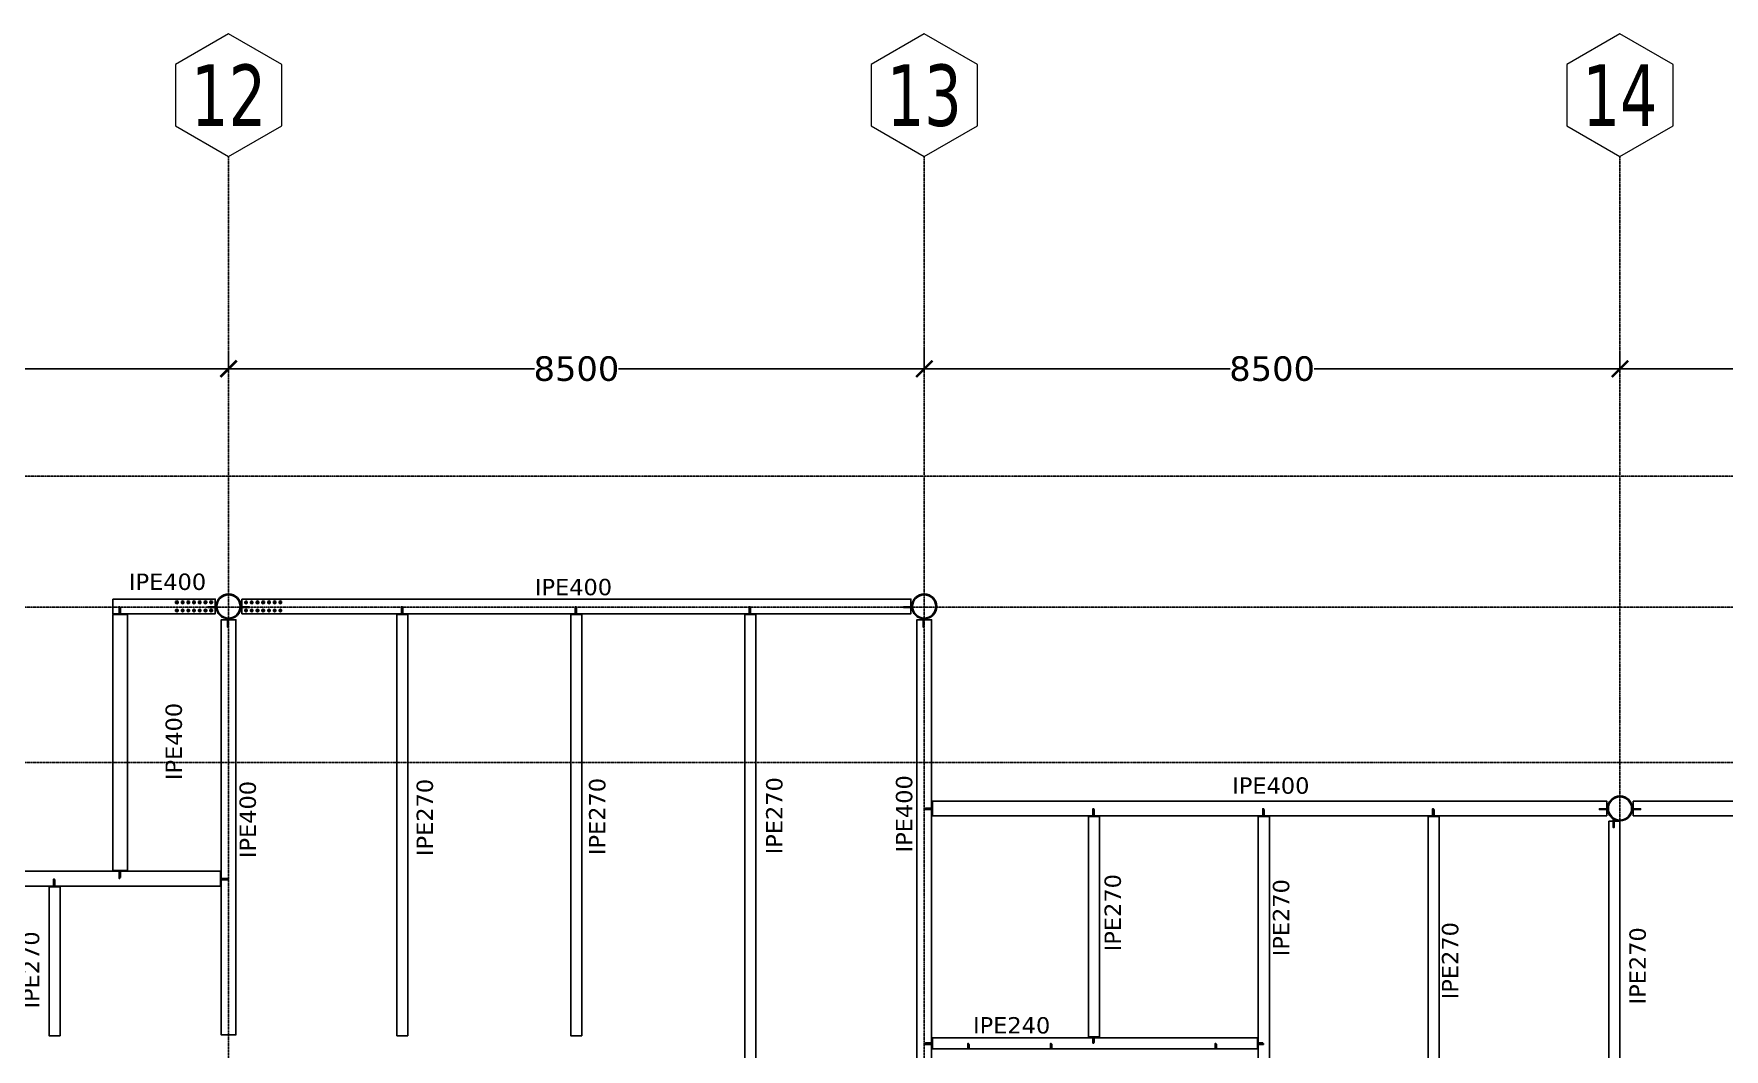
# Model space of a CAD drawing. Header units: millimetres. Extents: x -12345 to 95575, y -10708 to 31862.
# Drawn here: x 48620 to 69274, y 18498 to 30907 of the extents above; entities that cross this region are included whole.
import ezdxf
from ezdxf.enums import TextEntityAlignment as Align

# ---------------------------------------------------------------- set-up
doc = ezdxf.new("R2010")
doc.units = ezdxf.units.MM
doc.header["$LTSCALE"] = 0.95
doc.linetypes.add('DXK_LINE_DOT3', pattern=[5.9187, 2.979, -0.9799, 0.9799, -0.9799])
for name, color, linetype in [('COTAS', 8, 'Continuous'), ('HCB-EJES', 1, 'Continuous'), ('HCB-ROTULOS', 2, 'Continuous')]:
    doc.layers.add(name, color=color, linetype=linetype)
for name, color, linetype, lineweight in [('E_COLUMNAS-1', 1, 'Continuous', 25), ('E_COLUMNAS-3', 1, 'Continuous', 35), ('E_TEXTO', 3, 'Continuous', 9), ('HCB_EJES', 1, 'DXK_LINE_DOT3', 9), ('HCB_VIGAS', 4, 'Continuous', 25), ('S-COLS-HDLN-1', 52, 'Continuous', 9)]:
    doc.layers.add(name, color=color, linetype=linetype, lineweight=lineweight)
doc.styles.add('VERDANA', font='verdana.ttf')
doc.dimstyles.new('1.125', dxfattribs={"dimscale": 0, "dimtxt": 300, "dimasz": 200, "dimexe": 4, "dimexo": 4, "dimgap": 15, "dimtad": 0, "dimdec": 0, "dimzin": 4, "dimdsep": 46, "dimtxsty": 'VERDANA', "dimblk": 'ARCHTICK', "dimcen": -10, "dimclrd": 256, "dimclrt": 3, "dimadec": 0, "dimazin": 0, "dimtfac": 1, "dimtdec": 0, "dimtmove": 2, "dimatfit": 0, "dimldrblk": 'OBLIQUE', "dimfxl": 0.05, "dimtolj": 1, "dimtzin": 0, "dimarcsym": 0})

# ---------------------------------------------------------------- blocks, each defined once
blk = doc.blocks.new('EST_SCM_COLUMNA-METALICA-SECCION-CIRCULAR - EST_SCM_COLUMNA-TUBULAR-CIRCULAR_PTEØ_12__e_10_3mm-V13-_22_00m_N_E_-NIVEL-6 DOC')
at = {"layer": 'S-COLS-HDLN-1'}
h = blk.add_hatch(dxfattribs=at)
h.set_pattern_fill('FP_12', color=256, style=0, pattern_type=2)
h.set_pattern_definition([(135, (31.662, -164.571), (-0.15909903, -0.15909903), [])])
h.paths.add_polyline_path([(-0.022, -0.151), (0.022, -0.151), (0.063, -0.139), (0.1, -0.115), (0.131, -0.077), (0.147, -0.04), (0.152, 0), (0.144, 0.048), (0.128, 0.082), (0.1, 0.115), (0.059, 0.14), (0.02, 0.151), (-0.022, 0.151), (-0.063, 0.139), (-0.1, 0.115), (-0.128, 0.082), (-0.146, 0.043), (-0.152, -0.006), (-0.146, -0.043), (-0.128, -0.082), (-0.1, -0.115), (-0.059, -0.14)])
h.paths.add_polyline_path([(-0.02, -0.141), (-0.06, -0.129), (-0.093, -0.107), (-0.12, -0.077), (-0.136, -0.04), (-0.141, 0.006), (-0.136, 0.04), (-0.12, 0.077), (-0.093, 0.107), (-0.059, 0.129), (-0.02, 0.141), (0.022, 0.14), (0.063, 0.127), (0.093, 0.107), (0.12, 0.077), (0.136, 0.04), (0.142, 0), (0.135, -0.043), (0.12, -0.077), (0.09, -0.109), (0.059, -0.129), (0.014, -0.141), (-0.017, -0.141)])
at = {"layer": 'E_COLUMNAS-1'}
for radius, start, end in [(0.152, 0, 180), (0.152, 180, 0), (0.142, 360, 180), (0.142, 180, 360)]:
    blk.add_arc((0, 0), radius, start, end, dxfattribs=at)
blk = doc.blocks.new('EST_SCM_COLUMNA-METALICA-SECCION-CIRCULAR - EST_SCM_COLUMNA-TUBULAR-CIRCULAR_PTEØ_12__e_10_3mm-V14-_22_00m_N_E_-NIVEL-6 DOC')
at = {"layer": 'S-COLS-HDLN-1'}
h = blk.add_hatch(dxfattribs=at)
h.set_pattern_fill('FP_13', color=256, style=0, pattern_type=2)
h.set_pattern_definition([(135, (23.162, -164.571), (-0.15909903, -0.15909903), [])])
h.paths.add_polyline_path([(-0.019, -0.151), (0.022, -0.151), (0.066, -0.137), (0.1, -0.115), (0.131, -0.077), (0.147, -0.04), (0.152, 0), (0.146, 0.043), (0.128, 0.082), (0.1, 0.115), (0.059, 0.14), (0.02, 0.151), (-0.022, 0.151), (-0.063, 0.139), (-0.1, 0.115), (-0.128, 0.082), (-0.146, 0.041), (-0.152, -0.006), (-0.144, -0.048), (-0.126, -0.085), (-0.1, -0.115), (-0.059, -0.14), (-0.02, -0.151)])
h.paths.add_polyline_path([(0.02, -0.141), (-0.02, -0.141), (-0.059, -0.129), (-0.093, -0.107), (-0.12, -0.077), (-0.136, -0.04), (-0.141, 0.006), (-0.136, 0.041), (-0.12, 0.077), (-0.093, 0.107), (-0.059, 0.129), (-0.02, 0.141), (0.022, 0.14), (0.063, 0.127), (0.093, 0.107), (0.12, 0.077), (0.136, 0.04), (0.142, 0), (0.135, -0.043), (0.12, -0.077), (0.09, -0.109), (0.054, -0.131), (0.022, -0.14)])
at = {"layer": 'E_COLUMNAS-1'}
for radius, start, end in [(0.152, 0, 180), (0.152, 180, 0), (0.142, 360, 180), (0.142, 180, 360)]:
    blk.add_arc((0, 0), radius, start, end, dxfattribs=at)
blk = doc.blocks.new('EST_SCM_COLUMNA-METALICA-SECCION-CIRCULAR - EST_SCM_COLUMNA-TUBULAR-CIRCULAR_PTEØ_12__e_10_3mm-V23-_22_00m_N_E_-NIVEL-6 DOC')
at = {"layer": 'S-COLS-HDLN-1'}
h = blk.add_hatch(dxfattribs=at)
h.set_pattern_fill('FP_22', color=256, style=0, pattern_type=2)
h.set_pattern_definition([(315, (-14.662, 162.103), (0.15909903, 0.15909903), [])])
h.paths.add_polyline_path([(0.022, 0.151), (0, 0.151), (0, 0.141), (0.024, 0.139), (0.063, 0.127), (0.093, 0.107), (0.12, 0.077), (0.136, 0.04), (0.142, 0), (0.135, -0.043), (0.12, -0.077), (0.093, -0.107), (0.059, -0.129), (0.02, -0.141), (0, -0.141), (0, -0.151), (0.022, -0.151), (0.063, -0.139), (0.1, -0.115), (0.131, -0.077), (0.147, -0.04), (0.152, 0), (0.144, 0.048), (0.128, 0.082), (0.1, 0.115), (0.059, 0.14), (0.024, 0.15)])
at = {"layer": 'E_COLUMNAS-1'}
for radius, start, end in [(0.152, 89.9305, 180), (0.142, 89.9255, 180), (0.142, 180, 270.0745), (0.152, 0, 89.9067), (0.142, 360, 89.8999), (0.152, 270.0933, 0), (0.152, 180, 270.0695), (0.142, 270.1001, 360)]:
    blk.add_arc((0, 0), radius, start, end, dxfattribs=at)
blk = doc.blocks.new('_ArchTick')
at = {"color": 0, "linetype": 'ByBlock', "const_width": 0.15}
blk.add_lwpolyline([(-0.5, -0.5), (0.5, 0.5)], dxfattribs=at)
blk = doc.blocks.new('*D130')
at = {"layer": 'COTAS', "color": 0, "lineweight": -2, "transparency": 16777216}
for p, q in [((42500, 27027), (42500, 26809)), ((51000, 27027), (51000, 26809))]:
    blk.add_line(p, q, dxfattribs=at)
at = {"layer": 'COTAS', "lineweight": -2, "transparency": 16777216}
for p, q in [((42500, 26813), (46236, 26813)), ((51000, 26813), (47264, 26813))]:
    blk.add_line(p, q, dxfattribs=at)
at = {"layer": 'Defpoints', "color": 0, "transparency": 16777216}
for p in [(42500, 27031), (51000, 27031), (51000, 26813)]:
    blk.add_point(p, dxfattribs=at)
at = {"layer": 'COTAS', "lineweight": -2, "transparency": 16777216, "xscale": 200, "yscale": 200, "zscale": 200, "rotation": 180}
blk.add_blockref('_ArchTick', (42500, 26813), dxfattribs=at)
at = {"layer": 'COTAS', "lineweight": -2, "transparency": 16777216, "xscale": 200, "yscale": 200, "zscale": 200}
blk.add_blockref('_ArchTick', (51000, 26813), dxfattribs=at)
at = {"layer": 'COTAS', "color": 3, "transparency": 16777216, "insert": (46750, 26813), "char_height": 300, "attachment_point": 5, "style": 'VERDANA'}
blk.add_mtext('\\A1;8500', dxfattribs=at)
blk = doc.blocks.new('_Oblique')
at = {"color": 0, "linetype": 'ByBlock', "lineweight": -2}
blk.add_line((-0.5, -0.5), (0.5, 0.5), dxfattribs=at)
blk = doc.blocks.new('*D131')
at = {"layer": 'COTAS', "color": 0, "lineweight": -2, "transparency": 16777216}
for p, q in [((51000, 27027), (51000, 26809)), ((59500, 27037), (59500, 26809))]:
    blk.add_line(p, q, dxfattribs=at)
at = {"layer": 'COTAS', "lineweight": -2, "transparency": 16777216}
for p, q in [((51000, 26813), (54736, 26813)), ((59500, 26813), (55764, 26813))]:
    blk.add_line(p, q, dxfattribs=at)
at = {"layer": 'Defpoints', "color": 0, "transparency": 16777216}
for p in [(51000, 27031), (59500, 27041), (59500, 26813)]:
    blk.add_point(p, dxfattribs=at)
at = {"layer": 'COTAS', "lineweight": -2, "transparency": 16777216, "xscale": 200, "yscale": 200, "zscale": 200, "rotation": 180}
blk.add_blockref('_ArchTick', (51000, 26813), dxfattribs=at)
at = {"layer": 'COTAS', "lineweight": -2, "transparency": 16777216, "xscale": 200, "yscale": 200, "zscale": 200}
blk.add_blockref('_ArchTick', (59500, 26813), dxfattribs=at)
at = {"layer": 'COTAS', "color": 3, "transparency": 16777216, "insert": (55250, 26813), "char_height": 300, "attachment_point": 5, "style": 'VERDANA'}
blk.add_mtext('\\A1;8500', dxfattribs=at)
blk = doc.blocks.new('*D132')
at = {"layer": 'COTAS', "lineweight": -2, "transparency": 16777216}
for p, q in [((59500, 26813), (63236, 26813)), ((68000, 26813), (64264, 26813))]:
    blk.add_line(p, q, dxfattribs=at)
at = {"layer": 'Defpoints', "color": 0, "transparency": 16777216}
for p in [(59500, 26813), (68000, 26813), (68000, 26813)]:
    blk.add_point(p, dxfattribs=at)
at = {"layer": 'COTAS', "lineweight": -2, "transparency": 16777216, "xscale": 200, "yscale": 200, "zscale": 200, "rotation": 180}
blk.add_blockref('_ArchTick', (59500, 26813), dxfattribs=at)
at = {"layer": 'COTAS', "lineweight": -2, "transparency": 16777216, "xscale": 200, "yscale": 200, "zscale": 200}
blk.add_blockref('_ArchTick', (68000, 26813), dxfattribs=at)
at = {"layer": 'COTAS', "color": 3, "transparency": 16777216, "insert": (63750, 26813), "char_height": 300, "attachment_point": 5, "style": 'VERDANA'}
blk.add_mtext('\\A1;8500', dxfattribs=at)
blk = doc.blocks.new('*D133')
at = {"layer": 'COTAS', "color": 0, "lineweight": -2, "transparency": 16777216}
for p, q in [((68000, 27001), (68000, 26809)), ((76500, 27007), (76500, 26809))]:
    blk.add_line(p, q, dxfattribs=at)
at = {"layer": 'COTAS', "lineweight": -2, "transparency": 16777216}
for p, q in [((68000, 26813), (71736, 26813)), ((76500, 26813), (72764, 26813))]:
    blk.add_line(p, q, dxfattribs=at)
at = {"layer": 'Defpoints', "color": 0, "transparency": 16777216}
for p in [(68000, 27005), (76500, 27011), (76500, 26813)]:
    blk.add_point(p, dxfattribs=at)
at = {"layer": 'COTAS', "lineweight": -2, "transparency": 16777216, "xscale": 200, "yscale": 200, "zscale": 200, "rotation": 180}
blk.add_blockref('_ArchTick', (68000, 26813), dxfattribs=at)
at = {"layer": 'COTAS', "lineweight": -2, "transparency": 16777216, "xscale": 200, "yscale": 200, "zscale": 200}
blk.add_blockref('_ArchTick', (76500, 26813), dxfattribs=at)
at = {"layer": 'COTAS', "color": 3, "transparency": 16777216, "insert": (72250, 26813), "char_height": 300, "attachment_point": 5, "style": 'VERDANA'}
blk.add_mtext('\\A1;8500', dxfattribs=at)
blk = doc.blocks.new('Bolt-72574620-1967 - 1471')
at = {"color": 253, "linetype": 'Continuous'}
for p, q in [((46076, 28239), (46091, 28247)), ((46076, 28221), (46076, 28239)), ((46091, 28213), (46076, 28221)), ((46076, 28139), (46091, 28147)), ((46076, 28121), (46076, 28139)), ((46091, 28113), (46076, 28121)), ((46091, 28247), (46106, 28239)), ((46106, 28221), (46091, 28213)), ((46091, 28147), (46106, 28139)), ((46106, 28121), (46091, 28113)), ((46106, 28239), (46106, 28221)), ((46106, 28139), (46106, 28121)), ((46146, 28239), (46161, 28247)), ((46146, 28221), (46146, 28239)), ((46161, 28213), (46146, 28221)), ((46146, 28139), (46161, 28147)), ((46146, 28121), (46146, 28139)), ((46161, 28113), (46146, 28121)), ((46161, 28247), (46176, 28239)), ((46176, 28221), (46161, 28213)), ((46161, 28147), (46176, 28139)), ((46176, 28121), (46161, 28113)), ((46176, 28239), (46176, 28221)), ((46176, 28139), (46176, 28121)), ((46216, 28239), (46231, 28247)), ((46216, 28221), (46216, 28239)), ((46231, 28213), (46216, 28221)), ((46216, 28139), (46231, 28147)), ((46216, 28121), (46216, 28139)), ((46231, 28113), (46216, 28121)), ((46231, 28247), (46246, 28239)), ((46246, 28221), (46231, 28213)), ((46231, 28147), (46246, 28139)), ((46246, 28121), (46231, 28113)), ((46246, 28239), (46246, 28221)), ((46246, 28139), (46246, 28121)), ((46286, 28239), (46301, 28247)), ((46286, 28221), (46286, 28239)), ((46301, 28213), (46286, 28221)), ((46286, 28139), (46301, 28147)), ((46286, 28121), (46286, 28139)), ((46301, 28113), (46286, 28121)), ((46301, 28247), (46316, 28239)), ((46316, 28221), (46301, 28213)), ((46301, 28147), (46316, 28139)), ((46316, 28121), (46301, 28113)), ((46316, 28239), (46316, 28221)), ((46316, 28139), (46316, 28121)), ((46356, 28239), (46371, 28247)), ((46356, 28221), (46356, 28239)), ((46371, 28213), (46356, 28221)), ((46356, 28139), (46371, 28147)), ((46356, 28121), (46356, 28139)), ((46371, 28113), (46356, 28121)), ((46371, 28247), (46386, 28239)), ((46386, 28221), (46371, 28213)), ((46371, 28147), (46386, 28139)), ((46386, 28121), (46371, 28113)), ((46386, 28239), (46386, 28221)), ((46386, 28139), (46386, 28121)), ((46426, 28239), (46441, 28247)), ((46426, 28221), (46426, 28239)), ((46441, 28213), (46426, 28221)), ((46426, 28139), (46441, 28147)), ((46426, 28121), (46426, 28139)), ((46441, 28113), (46426, 28121)), ((46441, 28247), (46456, 28239)), ((46456, 28222), (46441, 28213)), ((46441, 28147), (46456, 28139)), ((46456, 28122), (46441, 28113)), ((46456, 28239), (46456, 28222)), ((46456, 28139), (46456, 28122)), ((46496, 28239), (46511, 28248)), ((46496, 28222), (46496, 28239)), ((46511, 28213), (46496, 28222)), ((46496, 28139), (46511, 28148)), ((46496, 28122), (46496, 28139)), ((46511, 28113), (46496, 28122)), ((46511, 28248), (46526, 28239)), ((46526, 28222), (46511, 28213)), ((46511, 28148), (46526, 28139)), ((46526, 28122), (46511, 28113)), ((46526, 28239), (46526, 28222)), ((46526, 28139), (46526, 28122))]:
    blk.add_line(p, q, dxfattribs=at)
for centre, radius, start, end in [((46091, 28230), 11.5, 18.0268, 198.0268), ((46091, 28130), 11.5, 18.0268, 198.0268), ((46091, 28230), 11.5, 198.0268, 18.0268), ((46091, 28130), 11.5, 198.0268, 18.0268), ((46091, 28230), 10, 90.0268, 270.0268), ((46091, 28130), 10, 90.0268, 270.0268), ((46091, 28230), 10, 270.0268, 90.0268), ((46091, 28130), 10, 270.0268, 90.0268), ((46161, 28230), 11.5, 18.0268, 198.0268), ((46161, 28130), 11.5, 18.0268, 198.0268), ((46161, 28230), 11.5, 198.0268, 18.0268), ((46161, 28130), 11.5, 198.0268, 18.0268), ((46161, 28230), 10, 90.0268, 270.0268), ((46161, 28130), 10, 90.0268, 270.0268), ((46161, 28230), 10, 270.0268, 90.0268), ((46161, 28130), 10, 270.0268, 90.0268), ((46231, 28230), 11.5, 18.0268, 198.0268), ((46231, 28130), 11.5, 18.0268, 198.0268), ((46231, 28230), 11.5, 198.0268, 18.0268), ((46231, 28130), 11.5, 198.0268, 18.0268), ((46231, 28230), 10, 90.0268, 270.0268), ((46231, 28130), 10, 90.0268, 270.0268), ((46231, 28230), 10, 270.0268, 90.0268), ((46231, 28130), 10, 270.0268, 90.0268), ((46301, 28230), 11.5, 18.0268, 198.0268), ((46301, 28130), 11.5, 18.0268, 198.0268), ((46301, 28230), 11.5, 198.0268, 18.0268), ((46301, 28130), 11.5, 198.0268, 18.0268), ((46301, 28230), 10, 90.0268, 270.0268), ((46301, 28130), 10, 90.0268, 270.0268), ((46301, 28230), 10, 270.0268, 90.0268), ((46301, 28130), 10, 270.0268, 90.0268), ((46371, 28230), 11.5, 18.0268, 198.0268), ((46371, 28130), 11.5, 18.0268, 198.0268), ((46371, 28230), 11.5, 198.0268, 18.0268), ((46371, 28130), 11.5, 198.0268, 18.0268), ((46371, 28230), 10, 90.0268, 270.0268), ((46371, 28130), 10, 90.0268, 270.0268), ((46371, 28230), 10, 270.0268, 90.0268), ((46371, 28130), 10, 270.0268, 90.0268), ((46441, 28230), 11.5, 18.0268, 198.0268), ((46441, 28130), 11.5, 18.0268, 198.0268), ((46441, 28230), 11.5, 198.0268, 18.0268), ((46441, 28130), 11.5, 198.0268, 18.0268), ((46441, 28230), 10, 90.0268, 270.0268), ((46441, 28130), 10, 90.0268, 270.0268), ((46441, 28230), 10, 270.0268, 90.0268), ((46441, 28130), 10, 270.0268, 90.0268), ((46511, 28230), 11.5, 18.0268, 198.0268), ((46511, 28130), 11.5, 18.0268, 198.0268), ((46511, 28230), 11.5, 198.0268, 18.0268), ((46511, 28130), 11.5, 198.0268, 18.0268), ((46511, 28230), 10, 90.0268, 270.0268), ((46511, 28130), 10, 90.0268, 270.0268), ((46511, 28230), 10, 270.0268, 90.0268), ((46511, 28130), 10, 270.0268, 90.0268)]:
    blk.add_arc(centre, radius, start, end, dxfattribs=at)
blk = doc.blocks.new('Bolt-72574620-1968 - 1471')
at = {"color": 253, "linetype": 'Continuous'}
for p, q in [((46921, 28238), (46936, 28247)), ((46921, 28221), (46921, 28238)), ((46936, 28212), (46921, 28221)), ((46921, 28138), (46936, 28147)), ((46921, 28121), (46921, 28138)), ((46936, 28112), (46921, 28121)), ((46936, 28247), (46951, 28238)), ((46951, 28221), (46936, 28212)), ((46936, 28147), (46951, 28138)), ((46951, 28121), (46936, 28112)), ((46951, 28238), (46951, 28221)), ((46951, 28138), (46951, 28121)), ((46991, 28238), (47006, 28247)), ((46991, 28221), (46991, 28238)), ((47006, 28212), (46991, 28221)), ((46991, 28138), (47006, 28147)), ((46991, 28121), (46991, 28138)), ((47006, 28112), (46991, 28121)), ((47006, 28247), (47021, 28238)), ((47021, 28221), (47006, 28212)), ((47006, 28147), (47021, 28138)), ((47021, 28121), (47006, 28112)), ((47021, 28238), (47021, 28221)), ((47021, 28138), (47021, 28121)), ((47061, 28238), (47076, 28247)), ((47061, 28221), (47061, 28238)), ((47076, 28212), (47061, 28221)), ((47061, 28138), (47076, 28147)), ((47061, 28121), (47061, 28138)), ((47076, 28112), (47061, 28121)), ((47076, 28247), (47091, 28238)), ((47091, 28221), (47076, 28212)), ((47076, 28147), (47091, 28138)), ((47091, 28121), (47076, 28112)), ((47091, 28238), (47091, 28221)), ((47091, 28138), (47091, 28121)), ((47131, 28238), (47146, 28247)), ((47131, 28221), (47131, 28238)), ((47146, 28213), (47131, 28221)), ((47131, 28138), (47146, 28147)), ((47131, 28121), (47131, 28138)), ((47146, 28113), (47131, 28121)), ((47146, 28247), (47161, 28239)), ((47161, 28221), (47146, 28213)), ((47146, 28147), (47161, 28139)), ((47161, 28121), (47146, 28113)), ((47161, 28239), (47161, 28221)), ((47161, 28139), (47161, 28121)), ((47201, 28239), (47216, 28247)), ((47201, 28221), (47201, 28239)), ((47216, 28213), (47201, 28221)), ((47201, 28139), (47216, 28147)), ((47201, 28121), (47201, 28139)), ((47216, 28113), (47201, 28121)), ((47216, 28247), (47231, 28239)), ((47231, 28221), (47216, 28213)), ((47216, 28147), (47231, 28139)), ((47231, 28121), (47216, 28113)), ((47231, 28239), (47231, 28221)), ((47231, 28139), (47231, 28121)), ((47271, 28239), (47286, 28247)), ((47271, 28221), (47271, 28239)), ((47286, 28213), (47271, 28221)), ((47271, 28139), (47286, 28147)), ((47271, 28121), (47271, 28139)), ((47286, 28113), (47271, 28121)), ((47286, 28247), (47301, 28239)), ((47301, 28221), (47286, 28213)), ((47286, 28147), (47301, 28139)), ((47301, 28121), (47286, 28113)), ((47301, 28239), (47301, 28221)), ((47301, 28139), (47301, 28121)), ((47341, 28239), (47356, 28247)), ((47341, 28221), (47341, 28239)), ((47356, 28213), (47341, 28221)), ((47341, 28139), (47356, 28147)), ((47341, 28121), (47341, 28139)), ((47356, 28113), (47341, 28121)), ((47356, 28247), (47371, 28239)), ((47371, 28221), (47356, 28213)), ((47356, 28147), (47371, 28139)), ((47371, 28121), (47356, 28113)), ((47371, 28239), (47371, 28221)), ((47371, 28139), (47371, 28121))]:
    blk.add_line(p, q, dxfattribs=at)
for centre, radius, start, end in [((46936, 28230), 11.5, 18.0268, 198.0268), ((46936, 28130), 11.5, 18.0268, 198.0268), ((46936, 28230), 11.5, 198.0268, 18.0268), ((46936, 28130), 11.5, 198.0268, 18.0268), ((46936, 28230), 10, 90.0268, 270.0268), ((46936, 28130), 10, 90.0268, 270.0268), ((46936, 28230), 10, 270.0268, 90.0268), ((46936, 28130), 10, 270.0268, 90.0268), ((47006, 28230), 11.5, 18.0268, 198.0268), ((47006, 28130), 11.5, 18.0268, 198.0268), ((47006, 28230), 11.5, 198.0268, 18.0268), ((47006, 28130), 11.5, 198.0268, 18.0268), ((47006, 28230), 10, 90.0268, 270.0268), ((47006, 28130), 10, 90.0268, 270.0268), ((47006, 28230), 10, 270.0268, 90.0268), ((47006, 28130), 10, 270.0268, 90.0268), ((47076, 28230), 11.5, 18.0268, 198.0268), ((47076, 28130), 11.5, 18.0268, 198.0268), ((47076, 28230), 11.5, 198.0268, 18.0268), ((47076, 28130), 11.5, 198.0268, 18.0268), ((47076, 28230), 10, 90.0268, 270.0268), ((47076, 28130), 10, 90.0268, 270.0268), ((47076, 28230), 10, 270.0268, 90.0268), ((47076, 28130), 10, 270.0268, 90.0268), ((47146, 28230), 11.5, 18.0268, 198.0268), ((47146, 28130), 11.5, 18.0268, 198.0268), ((47146, 28230), 11.5, 198.0268, 18.0268), ((47146, 28130), 11.5, 198.0268, 18.0268), ((47146, 28230), 10, 90.0268, 270.0268), ((47146, 28130), 10, 90.0268, 270.0268), ((47146, 28230), 10, 270.0268, 90.0268), ((47146, 28130), 10, 270.0268, 90.0268), ((47216, 28230), 11.5, 18.0268, 198.0268), ((47216, 28130), 11.5, 18.0268, 198.0268), ((47216, 28230), 11.5, 198.0268, 18.0268), ((47216, 28130), 11.5, 198.0268, 18.0268), ((47216, 28230), 10, 90.0268, 270.0268), ((47216, 28130), 10, 90.0268, 270.0268), ((47216, 28230), 10, 270.0268, 90.0268), ((47216, 28130), 10, 270.0268, 90.0268), ((47286, 28230), 11.5, 18.0268, 198.0268), ((47286, 28130), 11.5, 18.0268, 198.0268), ((47286, 28230), 11.5, 198.0268, 18.0268), ((47286, 28130), 11.5, 198.0268, 18.0268), ((47286, 28230), 10, 90.0268, 270.0268), ((47286, 28130), 10, 90.0268, 270.0268), ((47286, 28230), 10, 270.0268, 90.0268), ((47286, 28130), 10, 270.0268, 90.0268), ((47356, 28230), 11.5, 18.0268, 198.0268), ((47356, 28130), 11.5, 18.0268, 198.0268), ((47356, 28230), 11.5, 198.0268, 18.0268), ((47356, 28130), 11.5, 198.0268, 18.0268), ((47356, 28230), 10, 90.0268, 270.0268), ((47356, 28130), 10, 90.0268, 270.0268), ((47356, 28230), 10, 270.0268, 90.0268), ((47356, 28130), 10, 270.0268, 90.0268)]:
    blk.add_arc(centre, radius, start, end, dxfattribs=at)

msp = doc.modelspace()

# ---------------------------------------------------------------- linework, layer by layer
at = {"layer": 'HCB-EJES', "linetype": 'DXK_LINE_DOT3'}
for p, q in [((51000, -3906.8), (51000, 29407)), ((59500, -3906.8), (59500, 29407)), ((68000, -3906.8), (68000, 29407)), ((-10844.5, 25500), (94075, 25500)), ((-6888.4, 23900.1), (90118.8, 23900.1)), ((-6888.4, 22000), (90118.8, 22000))]:
    msp.add_line(p, q, dxfattribs=at)
at = {"layer": 'HCB_EJES', "color": 40, "linetype": 'ByBlock', "true_color": 0xf8d731}
for points in [[(50350.5, 29782), (51000, 29407), (51649.5, 29782), (51649.5, 30532), (51000, 30907), (50350.5, 30532)], [(58850.5, 29782), (59500, 29407), (60149.5, 29782), (60149.5, 30532), (59500, 30907), (58850.5, 30532)], [(67350.5, 29782), (68000, 29407), (68649.5, 29782), (68649.5, 30532), (68000, 30907), (67350.5, 30532)]]:
    msp.add_lwpolyline(points, close=True, dxfattribs=at)
at = {"layer": 'HCB_VIGAS'}
for p, q in [((49584.8, 20881.4), (49584.8, 22306.9)), ((59602.7, 18503), (59949.3, 18503))]:
    msp.add_line(p, q, dxfattribs=at)
for points in [[(49584.6, 23999), (49584.6, 23819), (50837.6, 23819), (50837.6, 23999)], [(49584.6, 23999), (50837.6, 23999), (50837.6, 23819), (49584.6, 23819)], [(51162.4, 23999), (51162.4, 23819), (59337.6, 23819), (59337.6, 23999)], [(51162.4, 23999), (59337.6, 23999), (59337.6, 23819), (51162.4, 23819)], [(49764.8, 23809), (49764.8, 20681.8), (49584.8, 20681.8), (49584.8, 23809)], [(49671.2, 23894.7), (49678.3, 23894.7), (49678.3, 23809), (49671.2, 23809)], [(53191.9, 18662.7), (53056.9, 18662.7), (53056.9, 23809), (53191.9, 23809)], [(53120.9, 23894.7), (53128, 23894.7), (53128, 23809), (53120.9, 23809)], [(55316.4, 18662.7), (55181.4, 18662.7), (55181.4, 23809), (55316.4, 23809)], [(55316.4, 18662.7), (55181.4, 18662.7), (55181.4, 23809), (55316.4, 23809)], [(55245.3, 23894.7), (55252.4, 23894.7), (55252.4, 23809), (55245.3, 23809)], [(57369.8, 23894.6), (57376.9, 23894.6), (57376.9, 23808.9), (57369.8, 23808.9)], [(59410, 17726.3), (59410, 23746.6), (59590, 23746.6), (59590, 17736.2)], [(59600, 21530.1), (59600, 21350.1), (67837.8, 21350.1), (67837.8, 21530.1)], [(59600, 21530.1), (67837.8, 21530.1), (67837.8, 21350.1), (59600, 21350.1)], [(68162.6, 21530.1), (68162.6, 21350.1), (76337.4, 21350.1), (76337.4, 21530.1)], [(59590, 21426.6), (59590, 21436.6), (59504.3, 21436.6), (59504.3, 21426.6)], [(59600, 21436.6), (59600, 21443.7), (59515, 21443.7), (59515, 21436.6)], [(61640.8, 18648), (61505.8, 18648), (61505.8, 21340.1), (61640.8, 21340.1)], [(61640.8, 21340.1), (61640.8, 18648), (61505.8, 18648), (61505.8, 21340.1)], [(61569.8, 21425.8), (61576.9, 21425.8), (61576.9, 21340.1), (61569.8, 21340.1)], [(63581.4, 17740.2), (63581.4, 21340.1), (63716.4, 21340.1), (63716.4, 17740.2)], [(63645.3, 21425.8), (63652.4, 21425.8), (63652.4, 21340.1), (63645.3, 21340.1)], [(65656.9, 17740.2), (65656.9, 21340.1), (65791.9, 21340.1), (65791.9, 17740.2)], [(65720.9, 21425.8), (65728, 21425.8), (65728, 21340.1), (65720.9, 21340.1)], [(68000, 17382.5), (67865, 17382.5), (67865, 21283.6), (68000, 21283.6)], [(42662.4, 20671.8), (50900, 20671.8), (50900, 20491.8), (42662.4, 20491.8)], [(49678.3, 20596.1), (49671.2, 20596.1), (49671.2, 20681.8), (49678.3, 20681.8)], [(48871.4, 20567.5), (48878.5, 20567.5), (48878.5, 20481.8), (48871.4, 20481.8)], [(50900, 20578.2), (50900, 20585.3), (50985, 20585.4), (50985, 20578.3)], [(50910, 20568.3), (50910, 20578.3), (50995.7, 20578.3), (50995.7, 20568.3)], [(63571.4, 18503), (59600, 18503), (59600, 18638), (63571.4, 18638)], [(63571.4, 18503), (59600, 18503), (59600, 18638), (63571.4, 18638)], [(61569.8, 18583.6), (61576.9, 18583.6), (61576.9, 18648), (61569.8, 18648)], [(59590, 18557), (59590, 18567), (59504.3, 18567), (59504.3, 18557)], [(59600, 18566.9), (59600, 18574), (59514, 18574.1), (59514, 18567)], [(60040.6, 18557.4), (60047.7, 18557.4), (60047.7, 18503), (60040.6, 18503)], [(61052.2, 18557.4), (61059.3, 18557.4), (61059.3, 18503), (61052.2, 18503)], [(63064, 18557.4), (63071.1, 18557.4), (63071.1, 18503), (63064, 18503)], [(63571.4, 18566.9), (63571.4, 18574), (63634.9, 18574.1), (63634.9, 18567)], [(63581.4, 18557), (63581.4, 18567), (63644.6, 18567), (63644.6, 18557)]]:
    msp.add_lwpolyline(points, close=True, dxfattribs=at)
for points in [[(49671.2, 23819), (49671.2, 23904.7), (49661.2, 23904.7), (49661.2, 23819), (49671.2, 23819)], [(50847.5, 23894.7), (50748, 23894.7), (50748, 23904.7), (50847.5, 23904.7), (50847.5, 23894.7)], [(50995.7, 23756.6), (50995.7, 23657.1), (50985.7, 23657.1), (50985.7, 23756.6), (50995.7, 23756.6)], [(51152.5, 23894.7), (51252, 23894.7), (51252, 23904.7), (51152.5, 23904.7), (51152.5, 23894.7)], [(53191.9, 18662.7), (53056.9, 18662.7), (53056.9, 23809), (53191.9, 23809), (53191.9, 18662.7)], [(53120.9, 23819), (53120.9, 23904.7), (53110.9, 23904.7), (53110.9, 23819), (53120.9, 23819)], [(55245.3, 23819), (55245.3, 23904.7), (55235.3, 23904.7), (55235.3, 23819), (55245.3, 23819)], [(57440.8, 17617.6), (57305.8, 17610.2), (57305.8, 23808.9), (57440.8, 23808.9), (57440.8, 17617.6)], [(57369.8, 23818.9), (57369.8, 23904.6), (57359.8, 23904.6), (57359.8, 23818.9), (57369.8, 23818.9)], [(59347.5, 23894.7), (59248, 23894.7), (59248, 23904.7), (59347.5, 23904.7), (59347.5, 23894.7)], [(59495.7, 23756.6), (59495.7, 23657.1), (59485.7, 23657.1), (59485.7, 23756.6), (59495.7, 23756.6)], [(51090, 18672.7), (50910, 18672.7), (50910, 23746.6), (51090, 23746.6), (51090, 18671.3)], [(59590, 21435.8), (59590, 21435.8), (59590, 21425.8)], [(61559, 21350.1), (61559, 21350.1), (61569, 21350.1)], [(61569.8, 21350.1), (61569.8, 21435.8), (61559.8, 21435.8), (61559.8, 21350.1), (61569.8, 21350.1)], [(61569, 21350.1), (61569, 21350.1)], [(63634.6, 21350.1), (63634.6, 21350.1), (63644.6, 21350.1)], [(63645.3, 21350.1), (63645.3, 21435.8), (63635.3, 21435.8), (63635.3, 21350.1), (63645.3, 21350.1)], [(65710.1, 21350.1), (65710.1, 21350.1), (65720.1, 21350.1)], [(65720.9, 21350.1), (65720.9, 21435.8), (65710.9, 21435.8), (65710.9, 21350.1), (65720.9, 21350.1)], [(65720.1, 21350.1), (65720.1, 21350.1)], [(67847.5, 21425.8), (67748, 21425.8), (67748, 21435.8), (67847.5, 21435.8), (67847.5, 21425.8)], [(67928.2, 21305.8), (67928.2, 21206.3), (67918.2, 21206.3), (67918.2, 21305.8), (67928.2, 21305.8)], [(68152.1, 21425.8), (68251.6, 21425.8), (68251.7, 21435.8), (68152.1, 21435.8), (68152.1, 21425.8)], [(49661.2, 20671.8), (49661.2, 20586.1), (49671.2, 20586.1), (49671.2, 20671.8), (49661.2, 20671.8)], [(48942.5, 18662.7), (48807.5, 18662.7), (48807.5, 20481.8), (48942.5, 20481.8), (48942.5, 18662.7)], [(48871.4, 20491.8), (48871.4, 20577.5), (48861.4, 20577.5), (48861.4, 20491.8), (48871.4, 20491.8)], [(61569.8, 18638), (61569.8, 18573.6), (61559.8, 18573.6), (61559.8, 18638), (61569.8, 18638)], [(60040.6, 18503), (60040.6, 18567.4), (60030.6, 18567.4), (60030.6, 18503), (60040.6, 18503)], [(61052.2, 18503), (61052.2, 18567.4), (61042.2, 18567.4), (61042.2, 18503), (61052.2, 18503)], [(63064, 18503), (63064, 18567.4), (63054, 18567.4), (63054, 18503), (63064, 18503)]]:
    msp.add_lwpolyline(points, dxfattribs=at)

# ---------------------------------------------------------------- block references
for name in ['Bolt-72574620-1967 - 1471', 'Bolt-72574620-1968 - 1471']:
    msp.add_blockref(name, (4276.7, -4271))
at = {"layer": 'E_COLUMNAS-3', "xscale": 1000.000000001404, "yscale": 1000.000000001404, "zscale": 1000.000000001404}
for name, p in [('EST_SCM_COLUMNA-METALICA-SECCION-CIRCULAR - EST_SCM_COLUMNA-TUBULAR-CIRCULAR_PTEØ_12__e_10_3mm-V13-_22_00m_N_E_-NIVEL-6 DOC', (51000, 23909)), ('EST_SCM_COLUMNA-METALICA-SECCION-CIRCULAR - EST_SCM_COLUMNA-TUBULAR-CIRCULAR_PTEØ_12__e_10_3mm-V14-_22_00m_N_E_-NIVEL-6 DOC', (59500, 23909))]:
    msp.add_blockref(name, p, dxfattribs=at)
at = {"layer": 'E_COLUMNAS-3', "xscale": 1000.000000001404, "yscale": 1000.000000001404, "zscale": 1000.000000001404, "rotation": 180}
msp.add_blockref('EST_SCM_COLUMNA-METALICA-SECCION-CIRCULAR - EST_SCM_COLUMNA-TUBULAR-CIRCULAR_PTEØ_12__e_10_3mm-V23-_22_00m_N_E_-NIVEL-6 DOC', (68000.2, 21440.1), dxfattribs=at)

# ---------------------------------------------------------------- texts
at = {"layer": 'E_TEXTO', "style": 'VERDANA'}
for s, p in [('IPE400', (50254.1, 24110.6)), ('IPE400', (55213.7, 24046)), ('IPE400', (63734.1, 21620.3)), ('IPE240', (60567.5, 18690))]:
    msp.add_text(s, height=200, dxfattribs=at).set_placement(p, align=Align.CENTER)
for s, p in [('IPE400', (50429.9, 22258.3)), ('IPE400', (51333.6, 21304.6)), ('IPE270', (53497.1, 21330)), ('IPE270', (55603.5, 21341.3)), ('IPE270', (57767.2, 21350.7)), ('IPE400', (59353.5, 21374.6)), ('IPE270', (61902.5, 20166.4)), ('IPE270', (63959.1, 20104.7)), ('IPE270', (48686.1, 19466.3)), ('IPE270', (66024.8, 19579.8)), ('IPE270', (68315.2, 19516.4))]:
    msp.add_text(s, height=200, rotation=90, dxfattribs=at).set_placement(p, align=Align.CENTER)
at = {"layer": 'HCB-ROTULOS', "color": 4, "style": 'VERDANA', "width": 0.7}
for s, p in [('12', (51000, 30157)), ('13', (59500, 30157)), ('14', (68000, 30157))]:
    msp.add_text(s, height=750, dxfattribs=at).set_placement(p, align=Align.MIDDLE_CENTER)

# ---------------------------------------------------------------- dimensions: what is measured, and where the dimension line sits
at = {"layer": 'COTAS'}
for base, p1, p2, picture, middle in [((51000, 26813.3), (42500, 27031.2), (51000, 27031.2), '*D130', (46750, 26813.3)), ((59500, 26813.3), (51000, 27031.2), (59500, 27041.2), '*D131', (55250, 26813.3)), ((68000, 26813.3), (59500, 26813.3), (68000, 26813.3), '*D132', (63750, 26813.3)), ((76500, 26813.3), (68000, 27004.6), (76500, 27010.6), '*D133', (72250, 26813.3))]:
    dim = msp.add_linear_dim(base=base, p1=p1, p2=p2, dimstyle='1.125', override={"dimscale": 1}, dxfattribs=at)
    dim.commit()
    dim.dimension.update_dxf_attribs({"geometry": picture, "text_midpoint": middle})

doc.saveas('drawing.dxf')
